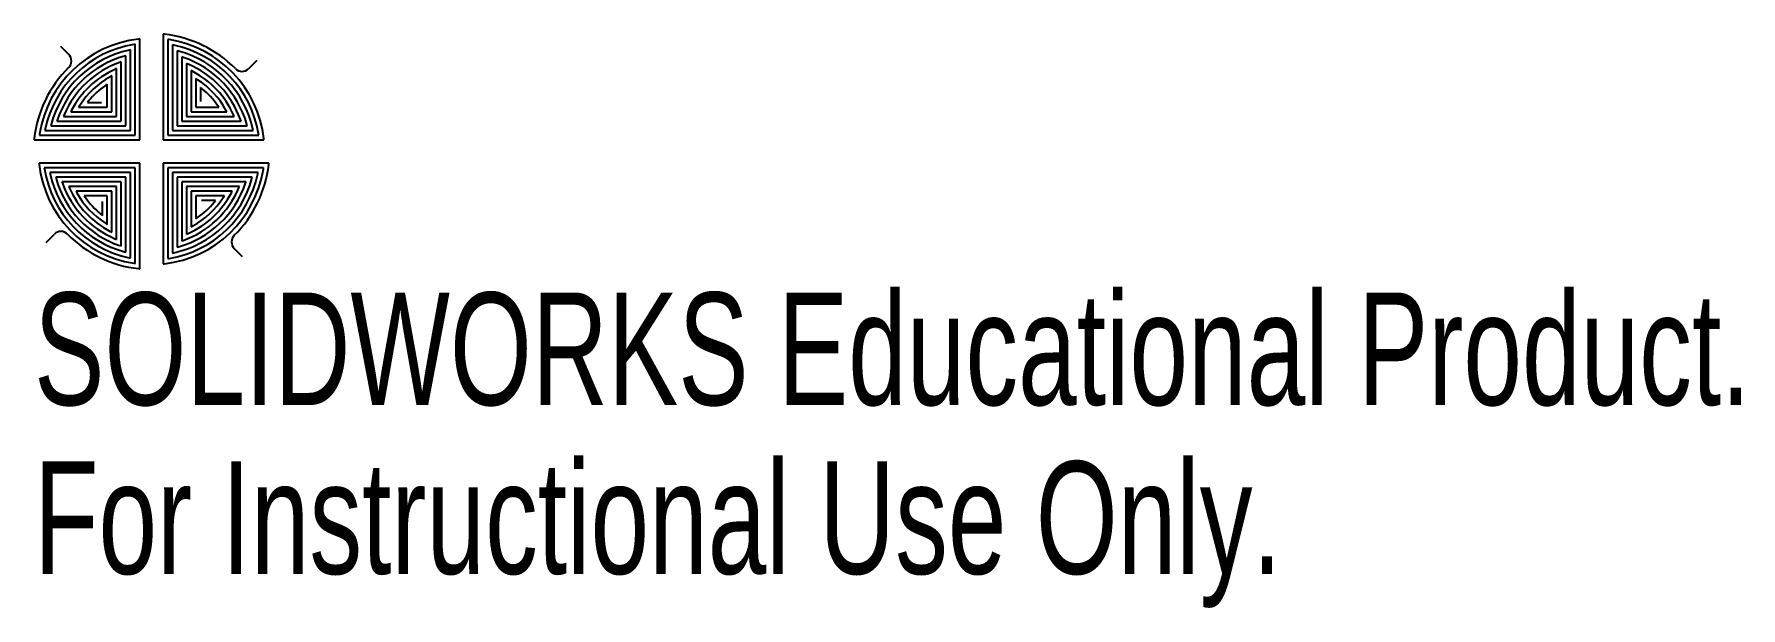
# Model space of a CAD drawing. Header units: millimetres. Extents: x -5.6 to 67.7, y -14.2 to 10.4.
import ezdxf

# ---------------------------------------------------------------- set-up
doc = ezdxf.new("R2010")
doc.units = ezdxf.units.MM
doc.styles.add('SLDTEXTSTYLE0', font='TXT', dxfattribs={"width": 0.7})

msp = doc.modelspace()

# ---------------------------------------------------------------- linework, layer by layer
at = {"color": 7, "linetype": 'Continuous', "lineweight": 25}
for p, q in [((0.034, 10.395), (-0.021, 10.401)), ((-0.021, 10.401), (-0.021, 5.863)), ((-4.426, 9.883), (-4.072, 9.53)), ((-1.421, 9.727), (-1.482, 9.714)), ((-1.421, 6.263), (-1.421, 9.727)), ((-1.221, 9.965), (-1.279, 9.956)), ((-1.221, 6.063), (-1.221, 9.965)), ((-1.021, 10.192), (-1.077, 10.185)), ((-1.021, 5.863), (-1.021, 10.192)), ((0.236, 10.166), (0.179, 10.175)), ((0.179, 10.175), (0.179, 6.063)), ((0.439, 9.925), (0.379, 9.938)), ((0.379, 9.938), (0.379, 6.263)), ((0.642, 9.671), (0.579, 9.688)), ((0.579, 9.688), (0.579, 6.463)), ((-2.021, 8.918), (-2.092, 8.887)), ((-2.021, 6.863), (-2.021, 8.918)), ((-1.821, 9.206), (-1.888, 9.183)), ((-1.821, 6.663), (-1.821, 9.206)), ((-1.621, 9.475), (-1.685, 9.457)), ((-1.621, 6.463), (-1.621, 9.475)), ((0.845, 9.4), (0.779, 9.423)), ((0.779, 9.423), (0.779, 6.663)), ((1.048, 9.11), (0.979, 9.139)), ((0.979, 9.139), (0.979, 6.863)), ((1.179, 8.832), (1.179, 7.063)), ((1.252, 8.794), (1.179, 8.832)), ((3.998, 9.267), (3.645, 8.914)), ((-2.421, 8.255), (-2.5, 8.201)), ((-2.421, 7.263), (-2.421, 8.255)), ((-2.221, 8.603), (-2.295, 8.562)), ((-2.221, 7.063), (-2.221, 8.603)), ((1.456, 8.445), (1.379, 8.495)), ((1.379, 8.495), (1.379, 7.263)), ((1.66, 8.05), (1.579, 8.116)), ((1.579, 8.116), (1.579, 7.513)), ((-3.603, 7.34), (-3.653, 7.263)), ((-3.208, 7.545), (-3.275, 7.463)), ((-3.275, 7.463), (-2.671, 7.463)), ((2.37, 7.263), (2.316, 7.342)), ((-4.559, 6.729), (-4.581, 6.663)), ((-4.581, 6.663), (-1.821, 6.663)), ((-4.268, 6.933), (-4.297, 6.863)), ((-4.297, 6.863), (-2.021, 6.863)), ((-3.952, 7.136), (-3.99, 7.063)), ((-3.99, 7.063), (-2.221, 7.063)), ((-3.653, 7.263), (-2.421, 7.263)), ((0.779, 6.663), (3.322, 6.663)), ((0.979, 6.863), (3.033, 6.863)), ((1.179, 7.063), (2.719, 7.063)), ((1.379, 7.263), (2.37, 7.263)), ((2.719, 7.063), (2.678, 7.137)), ((3.033, 6.863), (3.002, 6.933)), ((3.322, 6.663), (3.298, 6.73)), ((-5.553, 5.919), (-5.559, 5.863)), ((-5.559, 5.863), (-1.021, 5.863)), ((-5.324, 6.121), (-5.333, 6.063)), ((-5.333, 6.063), (-1.221, 6.063)), ((-5.083, 6.324), (-5.096, 6.263)), ((-5.096, 6.263), (-1.421, 6.263)), ((-4.829, 6.526), (-4.846, 6.463)), ((-4.846, 6.463), (-1.621, 6.463)), ((-0.021, 5.863), (4.307, 5.863)), ((0.179, 6.063), (4.081, 6.063)), ((0.379, 6.263), (3.842, 6.263)), ((0.579, 6.463), (3.59, 6.463)), ((3.59, 6.463), (3.572, 6.527)), ((3.842, 6.263), (3.829, 6.324)), ((4.081, 6.063), (4.071, 6.121)), ((4.307, 5.863), (4.301, 5.919)), ((-1.021, 4.863), (-5.35, 4.863)), ((-5.35, 4.863), (-5.344, 4.808)), ((-5.123, 4.663), (-5.114, 4.605)), ((-1.221, 4.663), (-5.123, 4.663)), ((-4.885, 4.463), (-4.872, 4.403)), ((-1.421, 4.463), (-4.885, 4.463)), ((-1.421, 0.788), (-1.421, 4.463)), ((-1.221, 0.551), (-1.221, 4.663)), ((-1.021, 0.326), (-1.021, 4.863)), ((4.516, 4.863), (-0.021, 4.863)), ((-0.021, 4.863), (-0.021, 0.535)), ((4.29, 4.663), (0.179, 4.663)), ((0.179, 4.663), (0.179, 0.761)), ((4.053, 4.463), (0.379, 4.463)), ((0.379, 4.463), (0.379, 1)), ((4.041, 4.403), (4.053, 4.463)), ((4.281, 4.605), (4.29, 4.663)), ((4.51, 4.808), (4.516, 4.863)), ((-4.633, 4.263), (-4.615, 4.2)), ((-1.621, 4.263), (-4.633, 4.263)), ((-4.365, 4.063), (-4.341, 3.997)), ((-1.821, 4.063), (-4.365, 4.063)), ((-4.076, 3.863), (-4.045, 3.793)), ((-2.021, 3.863), (-4.076, 3.863)), ((-2.021, 1.588), (-2.021, 3.863)), ((-1.821, 1.304), (-1.821, 4.063)), ((-1.621, 1.038), (-1.621, 4.263)), ((3.804, 4.263), (0.579, 4.263)), ((0.579, 4.263), (0.579, 1.252)), ((0.779, 4.063), (0.779, 1.52)), ((3.538, 4.063), (0.779, 4.063)), ((0.979, 3.863), (0.979, 1.809)), ((3.254, 3.863), (0.979, 3.863)), ((3.225, 3.794), (3.254, 3.863)), ((3.516, 3.997), (3.538, 4.063)), ((3.787, 4.2), (3.804, 4.263)), ((-2.221, 3.663), (-3.761, 3.663)), ((-3.761, 3.663), (-3.721, 3.589)), ((-2.421, 3.463), (-3.413, 3.463)), ((-3.413, 3.463), (-3.359, 3.385)), ((-2.621, 2.61), (-2.621, 3.213)), ((-2.421, 2.232), (-2.421, 3.463)), ((-2.221, 1.895), (-2.221, 3.663)), ((2.947, 3.663), (1.179, 3.663)), ((1.179, 3.663), (1.179, 2.123)), ((2.61, 3.463), (1.379, 3.463)), ((1.379, 3.463), (1.379, 2.471)), ((2.232, 3.263), (1.629, 3.263)), ((2.165, 3.182), (2.232, 3.263)), ((2.56, 3.386), (2.61, 3.463)), ((2.909, 3.59), (2.947, 3.663)), ((-2.703, 2.676), (-2.621, 2.61)), ((-2.498, 2.281), (-2.421, 2.232)), ((1.379, 2.471), (1.457, 2.526)), ((-5.041, 1.459), (-4.688, 1.812)), ((-2.294, 1.933), (-2.221, 1.895)), ((-2.091, 1.617), (-2.021, 1.588)), ((0.779, 1.52), (0.845, 1.544)), ((0.979, 1.809), (1.049, 1.84)), ((1.179, 2.123), (1.253, 2.164)), ((-1.887, 1.326), (-1.821, 1.304)), ((-1.684, 1.055), (-1.621, 1.038)), ((-1.482, 0.801), (-1.421, 0.788)), ((0.179, 0.761), (0.237, 0.771)), ((0.379, 1), (0.439, 1.013)), ((0.579, 1.252), (0.642, 1.269)), ((3.383, 0.843), (3.029, 1.197)), ((-1.279, 0.561), (-1.221, 0.551)), ((-1.077, 0.332), (-1.021, 0.326)), ((-0.021, 0.535), (0.034, 0.541))]:
    msp.add_line(p, q, dxfattribs=at)
for centre, radius, start, end in [((-0.519, 5.375), 5.05, 44.56227, 83.7174), ((-0.533, 5.366), 4.85, 96.43815, 171.04499), ((-0.533, 5.366), 4.65, 99.235, 168.11752), ((-0.533, 5.366), 4.45, 102.3119, 164.88728), ((-4.357, 9.249), 0.4, 314.56227, 44.53572), ((-0.519, 5.375), 4.85, 6.43815, 81.04499), ((-0.519, 5.375), 4.65, 9.235, 78.11752), ((-0.519, 5.375), 4.45, 12.3119, 74.88728), ((-0.533, 5.366), 5.05, 134.56227, 173.7174), ((-0.533, 5.366), 4.25, 105.72416, 161.29153), ((-0.533, 5.366), 4.05, 109.54558, 157.24505), ((-0.533, 5.366), 3.85, 113.87838, 152.62711), ((-0.519, 5.375), 4.25, 15.72416, 71.29153), ((-0.519, 5.375), 4.05, 19.54558, 67.24505), ((-0.519, 5.375), 3.85, 23.87838, 62.62711), ((3.365, 9.199), 0.4, 224.56227, 314.53572), ((-0.533, 5.366), 3.65, 118.8711, 147.25654), ((-0.533, 5.366), 3.45, 124.75488, 140.83776), ((-0.519, 5.375), 3.65, 28.8711, 57.25654), ((-0.519, 5.375), 3.45, 34.75488, 50.83776), ((-0.524, 5.351), 4.85, 186.43815, 261.04499), ((-0.524, 5.351), 4.65, 189.235, 258.11752), ((-0.524, 5.351), 4.45, 192.3119, 254.88728), ((-0.51, 5.36), 4.85, 276.43815, 351.04499), ((-0.51, 5.36), 4.65, 279.235, 348.11752), ((-0.51, 5.36), 5.05, 314.56227, 353.7174), ((-0.524, 5.351), 4.25, 195.72416, 251.29153), ((-0.524, 5.351), 4.05, 199.54558, 247.24505), ((-0.524, 5.351), 3.85, 203.87838, 242.62711), ((-0.51, 5.36), 4.45, 282.3119, 344.88728), ((-0.51, 5.36), 4.25, 285.72416, 341.29153), ((-0.51, 5.36), 4.05, 289.54558, 337.24505), ((-0.524, 5.351), 3.65, 208.8711, 237.25654), ((-0.524, 5.351), 3.45, 214.75488, 230.83776), ((-0.51, 5.36), 3.85, 293.87838, 332.62711), ((-0.51, 5.36), 3.65, 298.8711, 327.25654), ((-0.51, 5.36), 3.45, 304.75488, 320.83776), ((-4.407, 1.527), 0.4, 44.56227, 134.53572), ((-0.524, 5.351), 5.05, 224.56227, 263.7174), ((3.315, 1.477), 0.4, 134.56227, 224.53572)]:
    msp.add_arc(centre, radius, start, end, dxfattribs=at)

# ---------------------------------------------------------------- texts
at = {"color": 7, "linetype": 'Continuous', "char_height": 4.83362, "attachment_point": 1, "style": 'SLDTEXTSTYLE0'}
for s, insert in [('SOLIDWORKS Educational Product.', (-5.559, -0.694)), ('For Instructional Use Only.', (-5.559, -7.944))]:
    msp.add_mtext(s, dxfattribs=dict(at, insert=insert))

doc.saveas('drawing.dxf')
